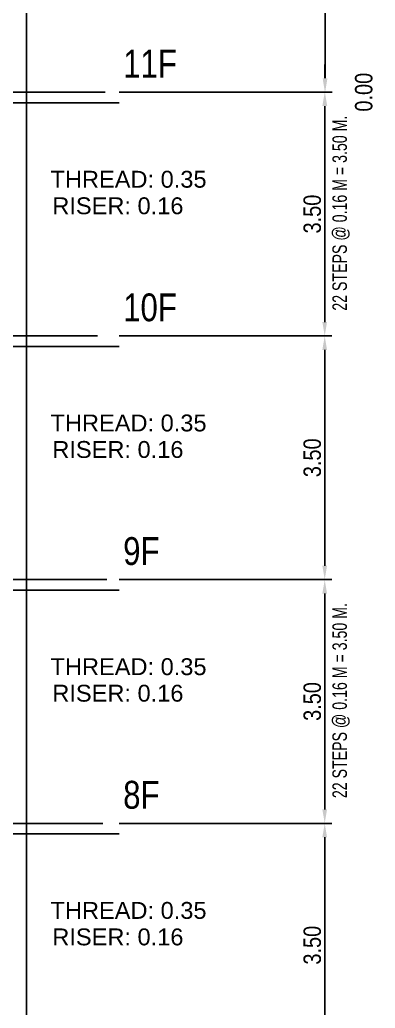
# Model space of a CAD drawing. Header units: millimetres. Extents: x 2148 to 2681, y 758 to 986.
# Drawn here: x 2534.14 to 2539.25, y 882.35 to 896.54 of the extents above; entities that cross this region are included whole.
import ezdxf

# ---------------------------------------------------------------- set-up
doc = ezdxf.new("R2010")
doc.units = ezdxf.units.MM
doc.layers.add('HATCH', color=8, linetype='Continuous')
doc.layers.add('TLBLK', color=7, linetype='Continuous')
doc.styles.add('ARIALNW', font='ARIALN.TTF')
doc.styles.get("Standard").update_dxf_attribs({"font": 'arial.ttf'})
doc.styles.add('SWISS', font='swissl.ttf')
doc.dimstyles.new('DIM 100', dxfattribs={"dimtxt": 0.2, "dimasz": 0.2, "dimexe": 0.1, "dimexo": 0, "dimgap": 0.05, "dimtad": 1, "dimzin": 0, "dimdsep": 46, "dimtxsty": 'ARIALNW', "dimcen": 0.09, "dimclrd": 6, "dimclre": 6, "dimclrt": 13, "dimadec": 0, "dimazin": 0, "dimtfac": 1, "dimtofl": 0, "dimtmove": 2, "dimatfit": 3, "dimfxl": 1, "dimtolj": 1, "dimtzin": 0, "dimarcsym": 0})

# ---------------------------------------------------------------- blocks, each defined once
blk = doc.blocks.new('*D2820')
at = {"color": 6, "lineweight": -2, "ltscale": 0.05, "transparency": 16777216}
for p, q in [((2535.571, 885.004), (2538.621, 885.004)), ((2538.521, 881.704), (2538.521, 884.804)), ((2535.571, 881.504), (2538.621, 881.504))]:
    blk.add_line(p, q, dxfattribs=at)
at = {"color": 6, "ltscale": 0.05, "transparency": 16777216}
for points in [[(2538.487, 884.804), (2538.554, 884.804), (2538.521, 885.004)], [(2538.487, 881.704), (2538.554, 881.704), (2538.521, 881.504)]]:
    blk.add_solid(points, dxfattribs=at)
at = {"layer": 'Defpoints', "color": 0, "ltscale": 0.05, "transparency": 16777216}
for p in [(2535.571, 885.004, 0), (2538.521, 885.004), (2535.571, 881.504, 0)]:
    blk.add_point(p, dxfattribs=at)
at = {"color": 13, "ltscale": 0.05, "transparency": 16777216, "insert": (2538.343, 883.254), "char_height": 0.25, "attachment_point": 5, "rotation": 90, "style": 'ARIALNW'}
blk.add_mtext('\\A1;3.50', dxfattribs=at)
blk = doc.blocks.new('*D2821')
at = {"color": 6, "lineweight": -2, "ltscale": 0.05, "transparency": 16777216}
for p, q in [((2535.571, 888.504), (2538.621, 888.504)), ((2538.521, 885.204), (2538.521, 888.304)), ((2535.571, 885.004), (2538.621, 885.004))]:
    blk.add_line(p, q, dxfattribs=at)
at = {"color": 6, "ltscale": 0.05, "transparency": 16777216}
for points in [[(2538.487, 888.304), (2538.554, 888.304), (2538.521, 888.504)], [(2538.487, 885.204), (2538.554, 885.204), (2538.521, 885.004)]]:
    blk.add_solid(points, dxfattribs=at)
at = {"layer": 'Defpoints', "color": 0, "ltscale": 0.05, "transparency": 16777216}
for p in [(2535.571, 888.504, 0), (2538.521, 888.504), (2535.571, 885.004, 0)]:
    blk.add_point(p, dxfattribs=at)
at = {"color": 13, "ltscale": 0.05, "transparency": 16777216, "insert": (2538.343, 886.754), "char_height": 0.25, "attachment_point": 5, "rotation": 90, "style": 'ARIALNW'}
blk.add_mtext('\\A1;3.50', dxfattribs=at)
blk = doc.blocks.new('*D2822')
at = {"color": 6, "lineweight": -2, "ltscale": 0.05, "transparency": 16777216}
for p, q in [((2535.571, 892.004), (2538.621, 892.004)), ((2538.521, 888.704), (2538.521, 891.804)), ((2535.571, 888.504), (2538.621, 888.504))]:
    blk.add_line(p, q, dxfattribs=at)
at = {"color": 6, "ltscale": 0.05, "transparency": 16777216}
for points in [[(2538.487, 891.804), (2538.554, 891.804), (2538.521, 892.004)], [(2538.487, 888.704), (2538.554, 888.704), (2538.521, 888.504)]]:
    blk.add_solid(points, dxfattribs=at)
at = {"layer": 'Defpoints', "color": 0, "ltscale": 0.05, "transparency": 16777216}
for p in [(2535.571, 892.004, 0), (2538.521, 892.004), (2535.571, 888.504, 0)]:
    blk.add_point(p, dxfattribs=at)
at = {"color": 13, "ltscale": 0.05, "transparency": 16777216, "insert": (2538.343, 890.254), "char_height": 0.25, "attachment_point": 5, "rotation": 90, "style": 'ARIALNW'}
blk.add_mtext('\\A1;3.50', dxfattribs=at)
blk = doc.blocks.new('*D2823')
at = {"color": 6, "lineweight": -2, "ltscale": 0.05, "transparency": 16777216}
for p, q in [((2535.571, 895.504), (2538.621, 895.504)), ((2538.521, 892.204), (2538.521, 895.304)), ((2535.571, 892.004), (2538.621, 892.004))]:
    blk.add_line(p, q, dxfattribs=at)
at = {"color": 6, "ltscale": 0.05, "transparency": 16777216}
for points in [[(2538.487, 895.304), (2538.554, 895.304), (2538.521, 895.504)], [(2538.487, 892.204), (2538.554, 892.204), (2538.521, 892.004)]]:
    blk.add_solid(points, dxfattribs=at)
at = {"layer": 'Defpoints', "color": 0, "ltscale": 0.05, "transparency": 16777216}
for p in [(2535.571, 895.504, 0), (2538.521, 895.504), (2535.571, 892.004, 0)]:
    blk.add_point(p, dxfattribs=at)
at = {"color": 13, "ltscale": 0.05, "transparency": 16777216, "insert": (2538.343, 893.754), "char_height": 0.25, "attachment_point": 5, "rotation": 90, "style": 'ARIALNW'}
blk.add_mtext('\\A1;3.50', dxfattribs=at)
blk = doc.blocks.new('*D2824')
at = {"color": 6, "lineweight": -2, "ltscale": 0.05, "transparency": 16777216}
for p, q in [((2538.524, 895.704), (2538.524, 895.904)), ((2535.571, 895.504), (2538.624, 895.504)), ((2535.693, 895.504), (2538.624, 895.504)), ((2538.524, 895.304), (2538.524, 895.104))]:
    blk.add_line(p, q, dxfattribs=at)
at = {"color": 6, "ltscale": 0.05, "transparency": 16777216}
for points in [[(2538.491, 895.704), (2538.557, 895.704), (2538.524, 895.504)], [(2538.491, 895.304), (2538.557, 895.304), (2538.524, 895.504)]]:
    blk.add_solid(points, dxfattribs=at)
at = {"layer": 'Defpoints', "color": 0, "ltscale": 0.05, "transparency": 16777216}
for p in [(2535.571, 895.504, 0), (2535.693, 895.504), (2538.524, 895.504)]:
    blk.add_point(p, dxfattribs=at)
at = {"color": 13, "ltscale": 0.05, "transparency": 16777216, "insert": (2539.082, 895.504), "char_height": 0.25, "attachment_point": 5, "rotation": 90, "style": 'ARIALNW'}
blk.add_mtext('\\A1;0.00', dxfattribs=at)
blk = doc.blocks.new('*D2825')
at = {"color": 6, "lineweight": -2, "ltscale": 0.05, "transparency": 16777216}
for p, q in [((2533.826, 901), (2538.627, 901)), ((2538.527, 895.704), (2538.527, 900.8)), ((2535.693, 895.504), (2538.627, 895.504))]:
    blk.add_line(p, q, dxfattribs=at)
at = {"color": 6, "ltscale": 0.05, "transparency": 16777216}
for points in [[(2538.494, 900.8), (2538.56, 900.8), (2538.527, 901)], [(2538.494, 895.704), (2538.56, 895.704), (2538.527, 895.504)]]:
    blk.add_solid(points, dxfattribs=at)
at = {"layer": 'Defpoints', "color": 0, "ltscale": 0.05, "transparency": 16777216}
for p in [(2533.826, 901), (2538.527, 901), (2535.693, 895.504, 0)]:
    blk.add_point(p, dxfattribs=at)
at = {"color": 13, "ltscale": 0.05, "transparency": 16777216, "insert": (2538.349, 898.252), "char_height": 0.25, "attachment_point": 5, "rotation": 90, "style": 'ARIALNW'}
blk.add_mtext('\\A1;5.50', dxfattribs=at)

msp = doc.modelspace()

# ---------------------------------------------------------------- linework, layer by layer
at = {"ltscale": 0.05}
for p, q in [((2532.4449216, 895.3536789, 0), (2535.5710964, 895.3536789, 0)), ((2532.4449216, 891.8536789, 0), (2535.5710964, 891.8536789, 0)), ((2532.5651169, 888.3536789, 0), (2535.5710964, 888.3536789, 0)), ((2530.8049319, 884.8536789, 0), (2535.5710964, 884.8536789, 0))]:
    msp.add_line(p, q, dxfattribs=at)
at = {"ltscale": 0.05, "elevation": -0.0000001}
for points in [[(2530.8049319, 895.4336789), (2530.4854138, 895.4336789), (2530.4854138, 895.5036789), (2535.3674602, 895.5036789)], [(2530.8049319, 891.9336789), (2530.4854138, 891.9336789), (2530.4854138, 892.0036789), (2535.2580317, 892.0036789)], [(2530.8049319, 888.4336789), (2530.4854138, 888.4336789), (2530.4854138, 888.5036789), (2535.39277, 888.5036789)], [(2530.8049319, 884.9336789), (2530.4854138, 884.9336789), (2530.4854138, 885.0036789), (2535.3340467, 885.0036789)]]:
    msp.add_lwpolyline(points, dxfattribs=at)
at = {"layer": 'HATCH', "linetype": 'ByBlock', "ltscale": 0.5}
msp.add_line((2534.2407833, 858.0009702), (2534.2407833, 900.8503866), dxfattribs=at)

# ---------------------------------------------------------------- texts
at = {"char_height": 0.4, "width": 0.28, "attachment_point": 1}
for s, insert in [('{\\fSwis721 BdOul BT|b0|i0|c0|p82;\\W0.8;11F}', (2535.6280184, 896.1143714, 0)), ('{\\fSwis721 BdOul BT|b0|i0|c0|p82;\\W0.8;10F}', (2535.6280184, 892.6143714, 0)), ('{\\fSwis721 BdOul BT|b0|i0|c0|p82;\\W0.8;9F}', (2535.6280184, 889.1143714, 0)), ('{\\fSwis721 BdOul BT|b0|i0|c0|p82;\\W0.8;8F}', (2535.6280184, 885.6143714, 0))]:
    msp.add_mtext(s, dxfattribs=dict(at, insert=insert))
at = {"layer": 'TLBLK', "color": 7, "char_height": 0.208, "width": 8.634551958, "attachment_point": 5, "rotation": 90}
for insert in [(2538.7560562, 893.7668522, 0), (2538.7560562, 886.7668522, 0)]:
    msp.add_mtext('{\\W0.7;22 STEPS @ 0.16 M = 3.50 M.}', dxfattribs=dict(at, insert=insert))
at = {"layer": 'TLBLK', "color": 7, "char_height": 0.242437583, "width": 5.279969108, "attachment_point": 5, "style": 'SWISS'}
for s, insert in [('THREAD: 0.35', (2535.7046606, 894.2521944, 0)), ('RISER: 0.16', (2535.5518867, 893.8715614, 0)), ('THREAD: 0.35', (2535.7046606, 890.7521944, 0)), ('RISER: 0.16', (2535.5518867, 890.3715614, 0)), ('THREAD: 0.35', (2535.7046606, 887.2521944, 0)), ('RISER: 0.16', (2535.5518867, 886.8715614, 0)), ('THREAD: 0.35', (2535.7046606, 883.7521944, 0)), ('RISER: 0.16', (2535.5518867, 883.3715614, 0))]:
    msp.add_mtext(s, dxfattribs=dict(at, insert=insert))

# ---------------------------------------------------------------- dimensions: what is measured, and where the dimension line sits
at = {"ltscale": 0.05}
for base, p1, p2, picture, middle in [((2538.5270624, 900.9995328, -0.0000001), (2535.693443, 895.5036789, 0), (2533.8262827, 900.9995328, -0.0000001), '*D2825', (2538.3494191, 898.2516059, -0.0000001)), ((2538.5238450578, 895.503678941, -0.0000000126), (2535.5710963576, 895.503678941, 0.000000045), (2535.6934429621, 895.503678941, -0.000000013), '*D2824', (2539.0817747986, 895.503678941, -0.0000000126)), ((2538.5205384, 895.5036789, 0), (2535.5710964, 892.0036789, 0), (2535.5710964, 895.5036789, 0), '*D2823', (2538.3428951, 893.7536789, 0)), ((2538.5205384, 892.0036789, 0), (2535.5710964, 888.5036789, 0), (2535.5710964, 892.0036789, 0), '*D2822', (2538.3428951, 890.2536789, 0)), ((2538.5205384, 888.5036789, 0), (2535.5710964, 885.0036789, 0), (2535.5710964, 888.5036789, 0), '*D2821', (2538.3428951, 886.7536789, 0)), ((2538.5205384, 885.0036789, 0), (2535.5710964, 881.5036789, 0), (2535.5710964, 885.0036789, 0), '*D2820', (2538.3428951, 883.2536789, 0))]:
    dim = msp.add_linear_dim(base=base, p1=p1, p2=p2, angle=90, dimstyle='DIM 100', override={"dimtxt": 0.25}, dxfattribs=at)
    dim.commit()
    dim.dimension.update_dxf_attribs({"geometry": picture, "text_midpoint": middle})

doc.saveas('drawing.dxf')
